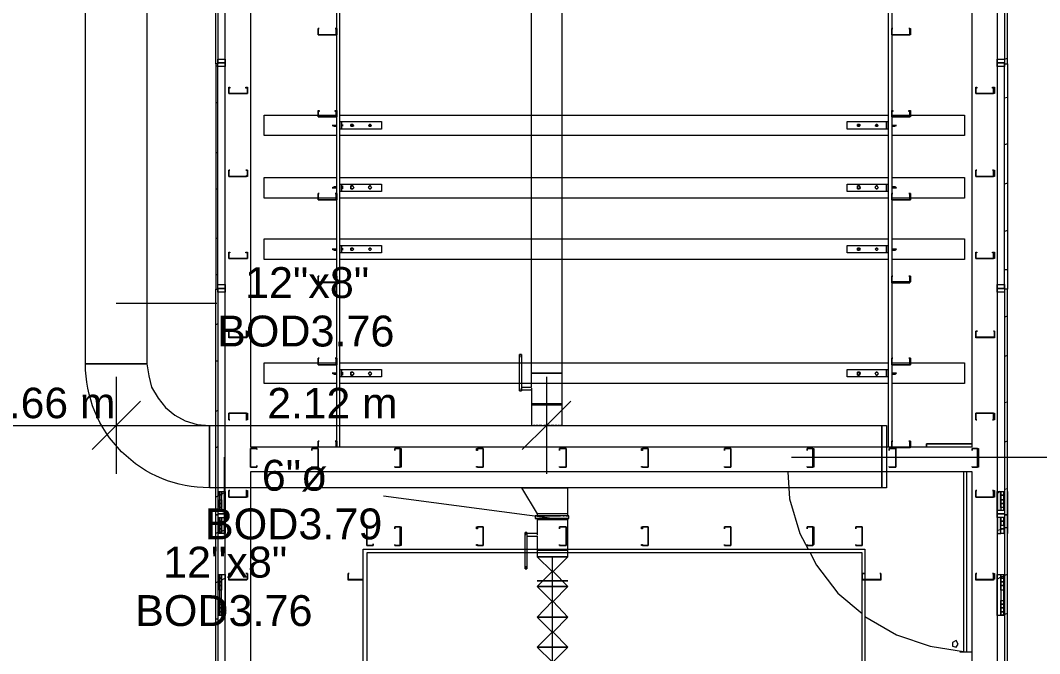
# Model space of a CAD drawing. Header units: metres. Extents: x -2 to 237, y -8 to 52.
# Drawn here: x 28.73 to 33.74, y 36.76 to 39.88 of the extents above; entities that cross this region are included whole.
import ezdxf

# ---------------------------------------------------------------- set-up
doc = ezdxf.new("R2010")
doc.units = ezdxf.units.M
doc.layers.add('HVAC - Ductos', color=5, linetype='Continuous', lineweight=0)
doc.layers.add('PDF4_Text', color=7, linetype='Continuous', lineweight=0)
doc.layers.add('PDF4_Geometry', color=7, linetype='Continuous', lineweight=0, true_color=0xaaaaaa)
doc.layers.add('PDF4_Solid Fills', color=7, linetype='Continuous', lineweight=0, true_color=0xffffff)
doc.styles.add('PDF Helvetica', font='')
doc.styles.get('PDF Helvetica').set_extended_font_data('Helvetica')

msp = doc.modelspace()

# ---------------------------------------------------------------- hatches: boundary and pattern name
at = {"layer": 'PDF4_Solid Fills', "lineweight": 0, "transparency": 33554559}
h = msp.add_hatch(color=256, dxfattribs=at)
h.paths.add_polyline_path([(29.6974, 37.4675), (29.7066, 37.4675), (29.7066, 37.5591), (29.6974, 37.5591)])
h.paths.add_polyline_path([(29.6974, 37.3529), (29.7066, 37.3529), (29.7066, 37.4309), (29.6974, 37.4309)])
h = msp.add_hatch(color=256, dxfattribs=at)
h.paths.add_polyline_path([(29.7341, 37.4675), (29.7341, 37.5591), (29.7158, 37.5591), (29.7158, 37.4675)])
h.paths.add_polyline_path([(29.7341, 37.4309), (29.7158, 37.4309), (29.7158, 37.3529), (29.7341, 37.3529)])
h = msp.add_hatch(color=256, dxfattribs=at)
h.paths.add_polyline_path([(33.5506, 37.4675), (33.5506, 37.5591), (33.5323, 37.5591), (33.5323, 37.4675)])
h.paths.add_polyline_path([(33.5506, 37.4309), (33.5323, 37.4309), (33.5323, 37.3529), (33.5506, 37.3529)])
h = msp.add_hatch(color=256, dxfattribs=at)
h.paths.add_polyline_path([(33.5643, 37.4675), (33.5689, 37.5585), (33.5689, 37.5591), (33.5643, 37.5591)])
h.paths.add_polyline_path([(33.5643, 37.3529), (33.5689, 37.4304), (33.5689, 37.4309), (33.5643, 37.4309)])

# ---------------------------------------------------------------- linework, layer by layer
at = {"layer": 'HVAC - Ductos', "lineweight": 0}
for points in [[(31.1911, 38.0723), (31.2414, 38.0723), (31.2414, 38.141), (31.2506, 38.141), (31.2598, 38.141), (31.2781, 38.141), (31.2964, 38.141), (31.3148, 38.141), (31.3376, 38.141), (31.356, 38.141), (31.3698, 38.141), (31.3834, 38.141), (31.388, 38.141), (31.3926, 38.141), (31.3926, 40.6929)], [(31.3926, 37.8844), (31.3926, 37.9852), (31.3926, 37.9898), (31.3926, 38.141), (31.388, 38.141), (31.3834, 38.141), (31.3698, 38.141), (31.356, 38.141), (31.3376, 38.141), (31.3148, 38.141), (31.2964, 38.141), (31.2781, 38.141), (31.2598, 38.141), (31.2506, 38.141), (31.2414, 38.141), (31.2414, 40.6929)], [(29.198, 38.4846), (29.6928, 38.4846)], [(31.1911, 38.2326), (31.1819, 38.2326)], [(31.1819, 38.0677), (31.1819, 38.0631), (31.1819, 38.0585), (31.1819, 38.0539), (31.1819, 38.0585), (31.1819, 38.0631), (31.1819, 38.0677), (31.1819, 38.2189)], [(31.1911, 38.2189), (31.1911, 38.0677), (31.1911, 38.0631), (31.1911, 38.0585), (31.1911, 38.0539), (31.1911, 38.0585), (31.1911, 38.0631), (31.1911, 38.0585), (31.2414, 38.0585), (31.2414, 37.9898), (31.2506, 37.9898), (31.2598, 37.9898), (31.2781, 37.9898), (31.2964, 37.9898), (31.3148, 37.9898), (31.3376, 37.9898), (31.356, 37.9898), (31.3698, 37.9898), (31.3834, 37.9898), (31.388, 37.9898), (31.3926, 37.9898), (31.388, 37.9898), (31.3926, 37.9898), (31.388, 37.9898), (31.3834, 37.9898), (31.3698, 37.9898), (31.356, 37.9898), (31.3376, 37.9898), (31.3148, 37.9898), (31.2964, 37.9898), (31.2781, 37.9898), (31.2598, 37.9898), (31.2506, 37.9898), (31.2414, 37.9898), (31.2414, 37.9852), (31.2506, 37.9852), (31.2598, 37.9852), (31.2781, 37.9852), (31.2964, 37.9852), (31.3148, 37.9852), (31.3376, 37.9852), (31.356, 37.9852), (31.3698, 37.9852), (31.3834, 37.9852), (31.388, 37.9852), (31.3926, 37.9852), (31.388, 37.9852), (31.3926, 37.9852), (31.388, 37.9852), (31.3834, 37.9852), (31.3698, 37.9852), (31.356, 37.9852), (31.3376, 37.9852), (31.3148, 37.9852), (31.2964, 37.9852), (31.2781, 37.9852), (31.2598, 37.9852), (31.2506, 37.9852), (31.2414, 37.9852), (31.2414, 37.8844)], [(29.198, 38.1227), (29.198, 37.8844), (29.198, 37.6462)], [(31.3148, 38.1227), (31.3148, 37.8844), (31.3148, 37.6462)], [(31.1911, 38.0677), (31.1911, 38.0631), (31.1911, 38.0585)], [(31.2414, 38.0677), (31.2414, 38.0631), (31.2414, 38.0585), (31.2414, 38.0631)], [(31.1819, 38.0539), (31.1911, 38.0539)], [(29.3172, 38.0035), (29.198, 37.8844), (29.0789, 37.7653)], [(31.4339, 38.0035), (31.3148, 37.8844), (31.1956, 37.7653)], [(31.2598, 37.9852), (31.2781, 37.9852), (31.2964, 37.9852), (31.3148, 37.9852), (31.3376, 37.9852), (31.356, 37.9852), (31.3698, 37.9852)], [(19.1551, 37.8844), (21.1985, 37.8844), (25.2579, 37.8844), (28.5383, 37.8844), (29.198, 37.8844), (31.553, 37.8844)], [(31.2598, 37.8844), (31.2552, 37.8844), (31.2506, 37.8844)], [(31.2735, 37.8844), (31.2689, 37.8844), (31.2644, 37.8844)], [(31.2918, 37.8844), (31.2827, 37.8844), (31.2781, 37.8844)], [(31.3331, 37.8844), (31.3148, 37.8844), (31.301, 37.8844)], [(31.3514, 37.8844), (31.3468, 37.8844), (31.3376, 37.8844)], [(31.3652, 37.8844), (31.356, 37.8844)], [(31.3789, 37.8844), (31.3743, 37.8844), (31.3698, 37.8844)], [(31.388, 37.8844), (31.3834, 37.8844)], [(29.7295, 37.7286), (29.7295, 37.3484)], [(32.5197, 37.7286), (33.995, 37.7286), (34.2333, 37.7286)], [(31.4201, 37.4491), (31.4201, 37.5774), (31.4156, 37.5774), (31.3972, 37.5774), (31.3743, 37.5774), (31.3422, 37.5774), (31.2689, 37.5774), (31.2369, 37.5774), (31.214, 37.5774), (31.1956, 37.5774), (31.1911, 37.5774), (31.2689, 37.4491)], [(31.1911, 37.5774), (31.1956, 37.5774), (31.214, 37.5774), (31.2369, 37.5774), (31.2689, 37.5774), (31.3422, 37.5774), (31.3743, 37.5774), (31.3972, 37.5774), (31.4156, 37.5774), (31.4201, 37.5774)], [(31.3422, 37.4263), (30.513, 37.5362)], [(31.2185, 37.3392), (31.2689, 37.3392), (31.2689, 37.2705), (31.2781, 37.2705), (31.2918, 37.2705), (31.3056, 37.2705), (31.324, 37.2705), (31.3422, 37.2705), (31.3652, 37.2705), (31.3834, 37.2705), (31.3972, 37.2705), (31.411, 37.2705), (31.4156, 37.2705), (31.4201, 37.2705), (31.4201, 37.4217), (31.4201, 37.4263)], [(31.2689, 37.4263), (31.2689, 37.4217), (31.2689, 37.3529), (31.2185, 37.3529), (31.2185, 37.3484), (31.2185, 37.3438)], [(31.411, 37.44), (31.4156, 37.44), (31.4201, 37.44), (31.4201, 37.4491), (31.4156, 37.4491), (31.411, 37.4491), (31.3972, 37.4491), (31.3834, 37.4491), (31.3652, 37.4491), (31.3422, 37.4491), (31.324, 37.4491), (31.3056, 37.4491), (31.2918, 37.4491), (31.2781, 37.4491), (31.2689, 37.4491), (31.2689, 37.44), (31.2644, 37.44), (31.2598, 37.44)], [(31.4201, 37.44), (31.4247, 37.44), (31.4156, 37.44), (31.4018, 37.44), (31.3834, 37.44), (31.3652, 37.44), (31.3422, 37.44), (31.324, 37.44), (31.301, 37.44), (31.2873, 37.44), (31.2735, 37.44), (31.2644, 37.44), (31.2598, 37.44), (31.2598, 37.4263), (31.2644, 37.4263), (31.2735, 37.4263), (31.2873, 37.4263), (31.301, 37.4263), (31.324, 37.4263), (31.3422, 37.4263), (31.3652, 37.4263), (31.3834, 37.4263), (31.4018, 37.4263), (31.4156, 37.4263), (31.4247, 37.4263), (31.4156, 37.4263), (31.4018, 37.4263), (31.3834, 37.4263), (31.3652, 37.4263), (31.3422, 37.4263), (31.324, 37.4263), (31.301, 37.4263), (31.2873, 37.4263), (31.2735, 37.4263), (31.2644, 37.4263), (31.2598, 37.4263)], [(31.2735, 37.44), (31.2781, 37.44)], [(31.2873, 37.44), (31.2918, 37.44), (31.301, 37.44), (31.3056, 37.44), (31.324, 37.44), (31.3422, 37.44), (31.3652, 37.44), (31.3834, 37.44)], [(31.3194, 37.4491), (31.3148, 37.4491), (31.3102, 37.4491)], [(31.3743, 37.4491), (31.3698, 37.4491)], [(31.3972, 37.44), (31.4018, 37.44)], [(31.4247, 37.4263), (31.4247, 37.44)], [(31.2185, 37.3575), (31.2094, 37.3575)], [(31.2094, 37.1926), (31.2094, 37.188), (31.2094, 37.1834), (31.2094, 37.1788), (31.2094, 37.1834), (31.2094, 37.188), (31.2094, 37.1926), (31.2094, 37.3438), (31.2094, 37.3484), (31.2094, 37.3529), (31.2094, 37.3575), (31.2094, 37.3529), (31.2094, 37.3484), (31.2094, 37.3438)], [(31.2185, 37.3484), (31.2185, 37.3529), (31.2185, 37.3575), (31.2185, 37.3529), (31.2185, 37.3484), (31.2185, 37.3438), (31.2185, 37.1926), (31.2185, 37.188), (31.2185, 37.1834), (31.2185, 37.1788), (31.2185, 37.1834), (31.2185, 37.188), (31.2185, 37.1926)], [(31.2689, 37.3529), (31.2689, 37.3484), (31.2689, 37.3438)], [(31.3468, 37.1651), (31.4201, 37.0918), (31.2689, 37.0918), (31.3422, 37.1651), (31.2689, 37.2384), (31.4201, 37.2384), (31.4201, 37.2705), (31.4156, 37.2705), (31.411, 37.2705), (31.3972, 37.2705), (31.3834, 37.2705), (31.3652, 37.2705), (31.3422, 37.2705), (31.324, 37.2705), (31.3056, 37.2705), (31.2918, 37.2705), (31.2781, 37.2705), (31.2689, 37.2705), (31.2689, 37.2384), (31.4201, 37.2384), (31.3468, 37.1651), (31.3422, 37.1651)], [(31.3422, 37.2384), (31.3422, 37.1284), (31.3422, 37.0093), (31.3422, 36.8902), (31.3422, 36.7711), (31.3422, 36.6611), (31.3422, 36.5603), (31.3422, 36.4733), (31.3422, 36.4091), (31.3422, 36.3633), (31.3422, 36.3495)], [(31.2094, 37.1788), (31.2185, 37.1788)], [(31.3468, 37.0185), (31.4201, 36.9406), (31.2689, 36.9406), (31.3422, 37.0185), (31.2689, 37.0918), (31.4201, 37.0918), (31.3468, 37.0185), (31.3422, 37.0185)], [(31.3468, 36.8673), (31.4201, 36.794), (31.2689, 36.794), (31.3422, 36.8673), (31.2689, 36.9406), (31.4201, 36.9406), (31.3468, 36.8673), (31.3422, 36.8673)], [(31.3468, 36.7207), (31.4201, 36.6474), (31.2689, 36.6474), (31.3422, 36.7207), (31.2689, 36.794), (31.4201, 36.794), (31.3468, 36.7207), (31.3422, 36.7207)]]:
    msp.add_lwpolyline(points, dxfattribs=at)
for points in [[(29.0469, 38.1868), (29.0469, 40.0973), (29.3492, 40.0973), (29.3492, 38.1868)], [(31.1819, 38.2189), (31.1819, 38.2234), (31.1819, 38.228), (31.1819, 38.2326), (31.1819, 38.228), (31.1819, 38.2234)], [(31.1911, 38.2189), (31.1911, 38.2234), (31.1911, 38.228), (31.1911, 38.2326), (31.1911, 38.228), (31.1911, 38.2234)], [(31.2414, 38.0585), (31.2414, 38.0631)], [(32.9642, 37.5774), (29.6562, 37.5774), (29.6562, 37.8844), (32.9642, 37.8844)], [(32.9642, 37.5774), (32.9642, 37.8844), (32.987, 37.8844), (32.987, 37.5774)], [(31.4201, 37.4263), (31.4156, 37.4263), (31.411, 37.4263), (31.3972, 37.4263), (31.3834, 37.4263), (31.3652, 37.4263), (31.3422, 37.4263), (31.324, 37.4263), (31.3056, 37.4263), (31.2918, 37.4263), (31.2781, 37.4263), (31.2689, 37.4263), (31.2781, 37.4263), (31.2918, 37.4263), (31.3056, 37.4263), (31.324, 37.4263), (31.3422, 37.4263), (31.3652, 37.4263), (31.3834, 37.4263), (31.3972, 37.4263), (31.411, 37.4263), (31.4156, 37.4263)], [(31.4201, 37.4217), (31.4156, 37.4217), (31.411, 37.4217), (31.3972, 37.4217), (31.3834, 37.4217), (31.3652, 37.4217), (31.3422, 37.4217), (31.324, 37.4217), (31.3056, 37.4217), (31.2918, 37.4217), (31.2781, 37.4217), (31.2689, 37.4217), (31.2781, 37.4217), (31.2918, 37.4217), (31.3056, 37.4217), (31.324, 37.4217), (31.3422, 37.4217), (31.3652, 37.4217), (31.3834, 37.4217), (31.3972, 37.4217), (31.411, 37.4217), (31.4156, 37.4217)], [(31.4201, 37.4217), (31.4156, 37.4217), (31.411, 37.4217), (31.3972, 37.4217), (31.3834, 37.4217), (31.3652, 37.4217), (31.3422, 37.4217), (31.324, 37.4217), (31.3056, 37.4217), (31.2918, 37.4217), (31.2781, 37.4217), (31.2689, 37.4217), (31.2781, 37.4217), (31.2918, 37.4217), (31.3056, 37.4217), (31.324, 37.4217), (31.3422, 37.4217), (31.3652, 37.4217), (31.3834, 37.4217), (31.3972, 37.4217), (31.411, 37.4217), (31.4156, 37.4217)], [(31.2689, 37.2384), (31.2781, 37.2384), (31.2918, 37.2384), (31.3056, 37.2384), (31.324, 37.2384), (31.3422, 37.2384), (31.3652, 37.2384), (31.3834, 37.2384), (31.3972, 37.2384), (31.411, 37.2384), (31.4156, 37.2384), (31.4201, 37.2384), (31.4156, 37.2384), (31.411, 37.2384), (31.3972, 37.2384), (31.3834, 37.2384), (31.3652, 37.2384), (31.3422, 37.2384), (31.324, 37.2384), (31.3056, 37.2384), (31.2918, 37.2384), (31.2781, 37.2384)], [(31.4201, 37.2384), (31.4156, 37.2384), (31.3972, 37.2384), (31.3743, 37.2384), (31.3422, 37.2384), (31.3148, 37.2384), (31.2918, 37.2384), (31.2735, 37.2384), (31.2689, 37.2384), (31.2735, 37.2384), (31.2918, 37.2384), (31.3148, 37.2384), (31.3422, 37.2384), (31.3743, 37.2384), (31.3972, 37.2384), (31.4156, 37.2384)], [(31.2689, 37.2384), (31.2735, 37.2384), (31.2918, 37.2384), (31.3148, 37.2384), (31.3422, 37.2384), (31.3743, 37.2384), (31.3972, 37.2384), (31.4156, 37.2384), (31.4201, 37.2384), (31.4156, 37.2384), (31.3972, 37.2384), (31.3743, 37.2384), (31.3422, 37.2384), (31.3148, 37.2384), (31.2918, 37.2384), (31.2735, 37.2384)], [(31.2689, 37.1193), (31.2735, 37.1193), (31.2918, 37.1193), (31.3148, 37.1193), (31.3422, 37.1193), (31.3743, 37.1193), (31.3972, 37.1193), (31.4156, 37.1193), (31.4201, 37.1193), (31.4156, 37.1193), (31.3972, 37.1193), (31.3743, 37.1193), (31.3422, 37.1193), (31.3148, 37.1193), (31.2918, 37.1193), (31.2735, 37.1193)], [(31.4201, 37.1193), (31.4156, 37.1193), (31.3972, 37.1193), (31.3743, 37.1193), (31.3422, 37.1193), (31.3148, 37.1193), (31.2918, 37.1193), (31.2735, 37.1193), (31.2689, 37.1193), (31.2735, 37.1193), (31.2918, 37.1193), (31.3148, 37.1193), (31.3422, 37.1193), (31.3743, 37.1193), (31.3972, 37.1193), (31.4156, 37.1193)]]:
    msp.add_lwpolyline(points, close=True, dxfattribs=at)
msp.add_lwpolyline([(29.0469, 38.1868), (29.3492, 38.1868), (29.3584, 38.1272), (29.3721, 38.0723), (29.4043, 38.0173), (29.4409, 37.9715), (29.4867, 37.9348), (29.5371, 37.9073), (29.5966, 37.889), (29.6562, 37.8844), (29.6562, 37.5774, -0.417542)], format="xyb", close=True, dxfattribs=at)
at = {"layer": 'PDF4_Geometry', "lineweight": 0}
for points in [[(33.1062, 37.779), (33.4086, 37.779), (33.4086, 41.875), (33.4086, 44.12), (33.4086, 42.7822), (33.4086, 42.6585), (33.1016, 42.6585), (33.4086, 42.6585), (29.8624, 42.6585), (29.8624, 42.7822), (29.8624, 44.12), (29.8624, 41.875), (29.8578, 41.875), (29.8578, 37.779), (33.0146, 37.779), (33.1016, 37.779), (33.1016, 37.8065), (33.097, 37.8065), (33.1062, 37.8065)], [(30.1922, 39.8087), (30.1922, 39.8041), (30.2793, 39.8041), (30.2793, 39.8087), (30.2793, 39.8362), (30.2747, 39.8362), (30.2839, 39.8362), (30.2839, 39.8087), (30.2839, 39.8041), (30.2793, 39.8041), (30.1922, 39.8041), (30.1922, 39.8087), (30.1922, 39.8362)], [(30.1968, 39.8362), (30.1922, 39.8362)], [(33.0146, 39.8087), (33.0146, 39.8041), (33.1016, 39.8041), (33.1016, 39.8087), (33.1016, 39.8362), (33.097, 39.8362), (33.1062, 39.8362), (33.1062, 39.8087), (33.1062, 39.8041), (33.1016, 39.8041), (33.0146, 39.8041), (33.0146, 39.8087), (33.0146, 39.8362)], [(33.0191, 39.8362), (33.0146, 39.8362)], [(29.7341, 39.6667), (29.6974, 39.6667), (29.6974, 39.685), (29.7341, 39.685)], [(29.7341, 39.6483), (29.6974, 39.6483), (29.6974, 39.6667), (29.7341, 39.6667)], [(29.757, 39.5475), (29.757, 39.5429), (29.7524, 39.5429), (29.7524, 39.5155), (29.8395, 39.5155), (29.844, 39.5155), (29.844, 39.5429), (29.8349, 39.5429), (29.8349, 39.5475), (29.844, 39.5475), (29.844, 39.5155), (29.8395, 39.5155), (29.7524, 39.5155), (29.7524, 39.5475)], [(33.5185, 39.5155), (33.514, 39.5155), (33.4269, 39.5155), (33.4269, 39.5475), (33.4315, 39.5475), (33.4315, 39.5429), (33.4269, 39.5429), (33.4269, 39.5155), (33.514, 39.5155), (33.514, 39.5429), (33.5094, 39.5429), (33.5094, 39.5475), (33.5185, 39.5475)], [(30.1968, 39.433), (30.1968, 39.4284), (30.1922, 39.4284), (30.1922, 39.4009), (30.2793, 39.4009), (30.2793, 39.4284), (30.2747, 39.4284), (30.2747, 39.433), (30.2839, 39.433), (30.2839, 39.4009), (30.2793, 39.4009), (30.1922, 39.4009), (30.1922, 39.433)], [(33.0191, 39.433), (33.0191, 39.4284), (33.0146, 39.4284), (33.0146, 39.4009), (33.1016, 39.4009), (33.1016, 39.4284), (33.097, 39.4284), (33.097, 39.433), (33.1062, 39.433), (33.1062, 39.4009), (33.1016, 39.4009), (33.0146, 39.4009), (33.0146, 39.433)], [(33.0191, 39.433), (33.0191, 39.4284), (33.0146, 39.4284), (33.0146, 39.4009), (33.1016, 39.4009), (33.1016, 39.4284), (33.097, 39.4284), (33.097, 39.433), (33.1062, 39.433), (33.1062, 39.4009), (33.1016, 39.4009), (33.0146, 39.4009), (33.0146, 39.433)], [(30.3068, 39.378), (30.3068, 39.3414)], [(30.3068, 39.3597), (30.3068, 39.3551), (30.3068, 39.3506), (30.3068, 39.3551), (30.3068, 39.3597), (30.3068, 39.3643)], [(30.3114, 39.3597), (30.3114, 39.3551), (30.3114, 39.3597), (30.3114, 39.3643)], [(30.3526, 39.3597), (30.3526, 39.3551), (30.3618, 39.3551), (30.3664, 39.3597), (30.3618, 39.3643), (30.3526, 39.3643)], [(30.3664, 39.3597), (30.3618, 39.3551), (30.3526, 39.3551), (30.3526, 39.3597), (30.3526, 39.3643), (30.3618, 39.3643)], [(30.4397, 39.3597), (30.4442, 39.3551), (30.4488, 39.3551), (30.4534, 39.3597), (30.4488, 39.3643), (30.4442, 39.3643)], [(30.4534, 39.3597), (30.4488, 39.3551), (30.4442, 39.3551), (30.4397, 39.3597), (30.4442, 39.3643), (30.4488, 39.3643)], [(32.845, 39.3597), (32.845, 39.3551), (32.8542, 39.3551), (32.8542, 39.3597), (32.8588, 39.3597), (32.8542, 39.3643), (32.845, 39.3643)], [(32.8588, 39.3597), (32.8542, 39.3551), (32.845, 39.3551), (32.845, 39.3597), (32.845, 39.3643), (32.8542, 39.3643)], [(32.9321, 39.3597), (32.9366, 39.3551), (32.9412, 39.3551), (32.9458, 39.3597), (32.9412, 39.3643), (32.9366, 39.3643)], [(32.9458, 39.3597), (32.9412, 39.3551), (32.9366, 39.3551), (32.9321, 39.3597), (32.9366, 39.3643), (32.9412, 39.3643)], [(32.987, 39.378), (32.987, 39.3414)], [(32.987, 39.3597), (32.987, 39.3551), (32.987, 39.3506), (32.987, 39.3551), (32.987, 39.3597), (32.987, 39.3643), (32.987, 39.3597), (32.987, 39.3551), (32.987, 39.3597), (32.987, 39.3643)], [(29.7524, 39.1123), (29.7524, 39.1077), (29.8395, 39.1077), (29.8395, 39.1123), (29.844, 39.1123), (29.844, 39.1397), (29.8349, 39.1397), (29.844, 39.1397), (29.844, 39.1123), (29.844, 39.1077), (29.8395, 39.1077), (29.7524, 39.1077), (29.7524, 39.1123), (29.7524, 39.1397)], [(29.757, 39.1397), (29.7524, 39.1397)], [(33.5185, 39.1123), (33.5185, 39.1077), (33.514, 39.1077), (33.4269, 39.1077), (33.4269, 39.1123), (33.4269, 39.1397), (33.4315, 39.1397), (33.4269, 39.1397), (33.4269, 39.1123), (33.4269, 39.1077), (33.514, 39.1077), (33.514, 39.1123), (33.514, 39.1397), (33.5094, 39.1397), (33.5185, 39.1397)], [(30.3068, 39.0711), (30.3068, 39.0344)], [(32.987, 39.0711), (32.987, 39.0344)], [(30.1922, 38.9932), (30.2793, 38.9932), (30.2793, 39.0252), (30.2747, 39.0252), (30.2839, 39.0252), (30.2839, 38.9932), (30.2793, 38.9932), (30.1922, 38.9932), (30.1922, 39.0252)], [(30.1968, 39.0252), (30.1922, 39.0252)], [(30.3068, 39.0527), (30.3068, 39.0481), (30.3068, 39.0527), (30.3068, 39.0619)], [(30.3114, 39.0527), (30.3114, 39.0481), (30.3114, 39.0527), (30.3114, 39.0619)], [(30.3526, 39.0527), (30.3526, 39.0481), (30.3618, 39.0481), (30.3664, 39.0527), (30.3618, 39.0619), (30.3526, 39.0619), (30.3526, 39.0573)], [(30.3664, 39.0527), (30.3618, 39.0481), (30.3526, 39.0481), (30.3526, 39.0527), (30.3526, 39.0619), (30.3618, 39.0619)], [(30.4397, 39.0527), (30.4442, 39.0481), (30.4488, 39.0481), (30.4534, 39.0527), (30.4488, 39.0619), (30.4442, 39.0619), (30.4397, 39.0573)], [(30.4534, 39.0527), (30.4488, 39.0481), (30.4442, 39.0481), (30.4397, 39.0527), (30.4442, 39.0619), (30.4488, 39.0619)], [(32.845, 39.0527), (32.845, 39.0481), (32.8542, 39.0481), (32.8542, 39.0527), (32.8588, 39.0527), (32.8542, 39.0619), (32.845, 39.0619), (32.845, 39.0573)], [(32.8588, 39.0527), (32.8542, 39.0481), (32.845, 39.0481), (32.845, 39.0527), (32.845, 39.0619), (32.8542, 39.0619)], [(32.9321, 39.0527), (32.9366, 39.0481), (32.9412, 39.0481), (32.9458, 39.0527), (32.9412, 39.0619), (32.9366, 39.0619), (32.9321, 39.0573)], [(32.9458, 39.0527), (32.9412, 39.0481), (32.9366, 39.0481), (32.9321, 39.0527), (32.9366, 39.0619), (32.9412, 39.0619)], [(32.987, 39.0527), (32.987, 39.0481), (32.987, 39.0527), (32.987, 39.0619), (32.987, 39.0527), (32.987, 39.0481), (32.987, 39.0527), (32.987, 39.0619)], [(33.0146, 38.9932), (33.1016, 38.9932), (33.1016, 39.0252), (33.097, 39.0252), (33.1062, 39.0252), (33.1062, 38.9932), (33.1016, 38.9932), (33.0146, 38.9932), (33.0146, 39.0252)], [(33.0146, 39.0252), (33.0146, 38.9932), (33.1016, 38.9932), (33.1062, 38.9932), (33.1062, 39.0252), (33.097, 39.0252), (33.1016, 39.0252), (33.1016, 38.9932), (33.0146, 38.9932), (33.0146, 39.0252), (33.0191, 39.0252)], [(33.1016, 38.9932), (33.1016, 39.0252), (33.097, 39.0252), (33.1062, 39.0252), (33.1062, 38.9932), (33.1016, 38.9932), (33.0146, 38.9932)], [(30.3068, 38.7686), (30.3068, 38.732)], [(32.987, 38.7686), (32.987, 38.732)], [(29.757, 38.7366), (29.757, 38.732), (29.7524, 38.732), (29.7524, 38.7045), (29.8395, 38.7045), (29.844, 38.7045), (29.844, 38.732), (29.8349, 38.732), (29.8349, 38.7366), (29.844, 38.7366), (29.844, 38.7045), (29.8395, 38.7045), (29.7524, 38.7045), (29.7524, 38.7366)], [(30.3068, 38.7503), (30.3068, 38.7458), (30.3068, 38.7412), (30.3068, 38.7458), (30.3068, 38.7503), (30.3068, 38.7549)], [(30.3114, 38.7503), (30.3114, 38.7458), (30.3114, 38.7503), (30.3114, 38.7549)], [(30.3526, 38.7503), (30.3526, 38.7458), (30.3618, 38.7458), (30.3664, 38.7503), (30.3618, 38.7549), (30.3526, 38.7549)], [(30.3664, 38.7503), (30.3618, 38.7458), (30.3526, 38.7458), (30.3526, 38.7503), (30.3526, 38.7549), (30.3618, 38.7549)], [(30.4397, 38.7503), (30.4442, 38.7458), (30.4488, 38.7458), (30.4534, 38.7503), (30.4488, 38.7549), (30.4442, 38.7549)], [(30.4534, 38.7503), (30.4488, 38.7458), (30.4442, 38.7458), (30.4397, 38.7503), (30.4442, 38.7549), (30.4488, 38.7549)], [(32.845, 38.7503), (32.845, 38.7458), (32.8542, 38.7458), (32.8542, 38.7503), (32.8588, 38.7503), (32.8542, 38.7549), (32.845, 38.7549)], [(32.8588, 38.7503), (32.8542, 38.7458), (32.845, 38.7458), (32.845, 38.7503), (32.845, 38.7549), (32.8542, 38.7549)], [(32.9321, 38.7503), (32.9366, 38.7458), (32.9412, 38.7458), (32.9458, 38.7503), (32.9412, 38.7549), (32.9366, 38.7549)], [(32.9458, 38.7503), (32.9412, 38.7458), (32.9366, 38.7458), (32.9321, 38.7503), (32.9366, 38.7549), (32.9412, 38.7549)], [(32.987, 38.7503), (32.987, 38.7458), (32.987, 38.7412), (32.987, 38.7458), (32.987, 38.7503), (32.987, 38.7549), (32.987, 38.7503), (32.987, 38.7458), (32.987, 38.7503), (32.987, 38.7549)], [(33.5185, 38.7045), (33.514, 38.7045), (33.4269, 38.7045), (33.4269, 38.7366), (33.4315, 38.7366), (33.4315, 38.732), (33.4269, 38.732), (33.4269, 38.7045), (33.514, 38.7045), (33.514, 38.732), (33.5094, 38.732), (33.5094, 38.7366), (33.5185, 38.7366)], [(30.1922, 38.5899), (30.2793, 38.5899), (30.2793, 38.6175), (30.2747, 38.6175), (30.2839, 38.6175), (30.2839, 38.5899), (30.2793, 38.5899), (30.2793, 38.5854), (30.1922, 38.5854), (30.1922, 38.5899), (30.1922, 38.6175)], [(30.1968, 38.6175), (30.1922, 38.6175)], [(33.0146, 38.5899), (33.1016, 38.5899), (33.1016, 38.6175), (33.097, 38.6175), (33.1062, 38.6175), (33.1062, 38.5899), (33.1016, 38.5899), (33.1016, 38.5854), (33.0146, 38.5854), (33.0146, 38.5899), (33.0146, 38.6175)], [(33.0191, 38.6175), (33.0146, 38.6175)], [(33.0146, 38.6175), (33.0146, 38.5899), (33.0146, 38.5854), (33.1016, 38.5854), (33.1016, 38.5899), (33.1062, 38.5899), (33.1062, 38.6175), (33.097, 38.6175), (33.1016, 38.6175), (33.1016, 38.5899), (33.0146, 38.5899), (33.0146, 38.6175), (33.0191, 38.6175)], [(33.1016, 38.5899), (33.1016, 38.6175), (33.097, 38.6175), (33.1062, 38.6175), (33.1062, 38.5899), (33.1016, 38.5899), (33.1016, 38.5854), (33.0146, 38.5854), (33.0146, 38.5899)], [(29.7341, 38.5579), (29.6974, 38.5579), (29.6974, 38.5763), (29.7341, 38.5763)], [(33.5689, 38.5763), (33.5689, 38.5579), (33.5323, 38.5579), (33.5323, 38.5763)], [(29.7341, 38.5396), (29.6974, 38.5396), (29.6974, 38.5579), (29.7341, 38.5579)], [(33.5689, 38.5579), (33.5689, 38.5396), (33.5323, 38.5396), (33.5323, 38.5579)], [(29.7524, 38.3196), (29.8395, 38.3196), (29.8395, 38.3472), (29.8349, 38.3472), (29.844, 38.3472), (29.844, 38.3196), (29.8395, 38.3151), (29.7524, 38.3151), (29.7524, 38.3196), (29.7524, 38.3472)], [(29.757, 38.3472), (29.7524, 38.3472)], [(29.7524, 38.3196), (29.8395, 38.3196), (29.8395, 38.3472), (29.8349, 38.3472), (29.844, 38.3472), (29.844, 38.3196), (29.8395, 38.3151), (29.7524, 38.3151), (29.7524, 38.3196), (29.7524, 38.3472)], [(33.5185, 38.3196), (33.5185, 38.3151), (33.4269, 38.3151), (33.4269, 38.3196), (33.4269, 38.3472), (33.436, 38.3472), (33.4269, 38.3472), (33.4269, 38.3196), (33.5185, 38.3196), (33.5185, 38.3472)], [(33.514, 38.3472), (33.5185, 38.3472)], [(30.1922, 38.1822), (30.2793, 38.1822), (30.2793, 38.2143), (30.2747, 38.2143), (30.2839, 38.2143), (30.2839, 38.1822), (30.2793, 38.1822), (30.1922, 38.1822), (30.1922, 38.2143)], [(30.1968, 38.2143), (30.1922, 38.2143)], [(33.0146, 38.1822), (33.1016, 38.1822), (33.1016, 38.2143), (33.097, 38.2143), (33.1062, 38.2143), (33.1062, 38.1822), (33.1016, 38.1822), (33.0146, 38.1822), (33.0146, 38.2143)], [(33.0191, 38.2143), (33.0146, 38.2143)], [(33.1016, 38.1822), (33.1016, 38.2143), (33.097, 38.2143), (33.1062, 38.2143), (33.1062, 38.1822), (33.1016, 38.1822), (33.0146, 38.1822)], [(30.3068, 38.1593), (30.3068, 38.1227)], [(30.3068, 38.141), (30.3068, 38.1318), (30.3068, 38.141), (30.3068, 38.1456)], [(30.3114, 38.141), (30.3114, 38.1318), (30.3114, 38.141), (30.3114, 38.1456)], [(30.3526, 38.141), (30.3526, 38.1318), (30.3618, 38.1318), (30.3664, 38.1364), (30.3664, 38.141), (30.3618, 38.1456), (30.3526, 38.1456)], [(30.3664, 38.141), (30.3618, 38.1318), (30.3526, 38.1318), (30.3526, 38.141), (30.3526, 38.1456), (30.3618, 38.1456)], [(30.4397, 38.141), (30.4442, 38.1318), (30.4488, 38.1318), (30.4534, 38.1364), (30.4534, 38.141), (30.4488, 38.1456), (30.4442, 38.1456)], [(30.4534, 38.141), (30.4488, 38.1318), (30.4442, 38.1318), (30.4397, 38.141), (30.4442, 38.1456), (30.4488, 38.1456)], [(32.845, 38.141), (32.845, 38.1318), (32.8542, 38.1318), (32.8542, 38.1364), (32.8588, 38.141), (32.8542, 38.1456), (32.845, 38.1456)], [(32.8588, 38.141), (32.8542, 38.1318), (32.845, 38.1318), (32.845, 38.141), (32.845, 38.1456), (32.8542, 38.1456)], [(32.9321, 38.141), (32.9366, 38.1318), (32.9412, 38.1318), (32.9458, 38.1364), (32.9458, 38.141), (32.9412, 38.1456), (32.9366, 38.1456)], [(32.9458, 38.141), (32.9412, 38.1318), (32.9366, 38.1318), (32.9321, 38.141), (32.9366, 38.1456), (32.9412, 38.1456)], [(32.987, 38.1593), (32.987, 38.1227)], [(32.987, 38.141), (32.987, 38.1318), (32.987, 38.141), (32.987, 38.1456), (32.987, 38.141), (32.987, 38.1318), (32.987, 38.141), (32.987, 38.1456)], [(29.8349, 37.9119), (29.8395, 37.9119), (29.8395, 37.9394), (29.8395, 37.944), (29.7524, 37.944), (29.7524, 37.9394), (29.7524, 37.9119), (29.757, 37.9119), (29.7524, 37.9119), (29.7524, 37.9394), (29.7524, 37.944), (29.8395, 37.944), (29.844, 37.944), (29.844, 37.9394), (29.844, 37.9119)], [(33.4269, 37.9394), (33.4269, 37.944), (33.514, 37.944), (33.5185, 37.944), (33.5185, 37.9394), (33.5185, 37.9119), (33.5094, 37.9119), (33.514, 37.9119), (33.514, 37.9394), (33.514, 37.944), (33.4269, 37.944), (33.4269, 37.9394), (33.4269, 37.9119)], [(33.4315, 37.9119), (33.4269, 37.9119)], [(29.8624, 37.7698), (29.8578, 37.7698), (29.8578, 37.6782), (29.8624, 37.6782), (29.8899, 37.6782), (29.8899, 37.6874), (29.8899, 37.6782), (29.8624, 37.6782), (29.8578, 37.6782), (29.8578, 37.7698), (29.8624, 37.7698), (29.8899, 37.7698)], [(29.8899, 37.7653), (29.8899, 37.7698)], [(30.1922, 37.6782), (30.1922, 37.7698), (30.1602, 37.7698), (30.1602, 37.7607), (30.1602, 37.7698), (30.1922, 37.7698), (30.1922, 37.6782), (30.1602, 37.6782)], [(30.1922, 37.779), (30.1922, 37.8065)], [(30.1968, 37.8065), (30.1922, 37.8065)], [(30.5955, 37.6782), (30.5955, 37.7698), (30.5679, 37.7698), (30.5679, 37.7607), (30.5679, 37.7698), (30.5955, 37.7698), (30.6, 37.7698), (30.6, 37.6782), (30.5955, 37.6782), (30.5679, 37.6782)], [(30.9711, 37.6828), (30.9757, 37.6828), (30.9757, 37.6782), (31.0032, 37.6782), (31.0032, 37.7698), (30.9757, 37.7698), (30.9757, 37.7607), (30.9711, 37.7607), (30.9711, 37.7698), (31.0032, 37.7698), (31.0032, 37.6782), (30.9711, 37.6782)], [(31.4064, 37.6782), (31.411, 37.6782), (31.411, 37.7698), (31.4064, 37.7698), (31.3789, 37.7698), (31.3789, 37.7607), (31.3789, 37.7698), (31.4064, 37.7698), (31.411, 37.7698), (31.411, 37.6782), (31.4064, 37.6782), (31.3789, 37.6782)], [(31.7821, 37.6828), (31.7867, 37.6828), (31.7867, 37.6782), (31.8142, 37.6782), (31.8142, 37.7698), (31.7867, 37.7698), (31.7867, 37.7607), (31.7821, 37.7607), (31.7821, 37.7698), (31.8142, 37.7698), (31.8142, 37.6782), (31.7821, 37.6782)], [(32.2219, 37.6782), (32.2219, 37.7698), (32.1899, 37.7698), (32.1899, 37.7607), (32.1899, 37.7698), (32.2219, 37.7698), (32.2219, 37.6782), (32.1899, 37.6782)], [(32.6251, 37.6782), (32.6251, 37.7698), (32.5976, 37.7698), (32.5976, 37.7607), (32.5976, 37.7698), (32.6251, 37.7698), (32.6297, 37.7698), (32.6297, 37.6782), (32.6251, 37.6782), (32.5976, 37.6782)], [(33.0328, 37.6782), (33.0328, 37.7698), (33.0008, 37.7698), (33.0008, 37.7607), (33.0008, 37.7698), (33.0328, 37.7698), (33.0328, 37.6782), (33.0008, 37.6782)], [(33.0146, 37.779), (33.0146, 37.8065)], [(33.0191, 37.8065), (33.0146, 37.8065)], [(33.1016, 37.8065), (33.097, 37.8065), (33.1062, 37.8065), (33.1062, 37.779), (33.1062, 37.8065), (33.097, 37.8065), (33.1016, 37.8065), (33.1016, 37.779)], [(33.1841, 37.779), (33.1841, 37.7928), (33.4086, 37.7928), (33.1841, 37.7928)], [(33.436, 37.6782), (33.436, 37.7698), (33.4086, 37.7698), (33.4086, 37.7607), (33.4086, 37.7698), (33.436, 37.7698), (33.4406, 37.7698), (33.4406, 37.6782), (33.436, 37.6782), (33.4086, 37.6782)], [(30.1602, 37.6828), (30.1602, 37.6782)], [(30.5679, 37.6828), (30.5679, 37.6782)], [(31.3789, 37.6828), (31.3789, 37.6782)], [(32.1899, 37.6828), (32.1899, 37.6782)], [(32.5976, 37.6828), (32.5976, 37.6782)], [(33.0008, 37.6828), (33.0008, 37.6782)], [(33.4086, 37.6828), (33.4086, 37.6782)], [(29.7066, 37.5408), (29.7066, 37.5591), (29.7158, 37.5591), (29.7158, 37.5408)], [(29.7524, 37.5316), (29.8395, 37.5316), (29.8395, 37.5637), (29.8349, 37.5637), (29.844, 37.5637), (29.844, 37.5316), (29.8395, 37.5316), (29.7524, 37.5316), (29.7524, 37.5637)], [(29.757, 37.5637), (29.7524, 37.5637)], [(33.5185, 37.5316), (33.514, 37.5316), (33.4269, 37.5316), (33.4269, 37.5637), (33.4315, 37.5637), (33.4269, 37.5637), (33.4269, 37.5316), (33.514, 37.5316), (33.514, 37.5637), (33.5094, 37.5637), (33.5185, 37.5637)], [(33.5643, 37.5591), (33.5643, 37.5408), (33.5506, 37.5408), (33.5506, 37.5591)], [(33.5643, 37.5408), (33.5643, 37.5179), (33.5506, 37.5179), (33.5506, 37.5408)], [(33.5643, 37.5179), (33.5643, 37.4995), (33.5506, 37.4995), (33.5506, 37.5179)], [(29.7158, 37.4812), (29.7066, 37.4812), (29.7066, 37.4995), (29.7158, 37.4995)], [(33.5643, 37.4995), (33.5643, 37.4812), (33.5506, 37.4812), (33.5506, 37.4995)], [(29.7066, 37.3942), (29.7066, 37.4125), (29.7158, 37.4125), (29.7158, 37.3942)], [(29.7066, 37.3758), (29.7066, 37.3942), (29.7158, 37.3942), (29.7158, 37.3758)], [(29.7158, 37.3758), (29.7158, 37.3529), (29.7066, 37.3529), (29.7066, 37.3758)], [(30.4305, 37.385), (30.4305, 37.298), (30.4305, 37.2934), (30.4626, 37.2934), (30.4626, 37.3025), (30.4626, 37.2934), (30.4305, 37.2934), (30.4305, 37.298), (30.4305, 37.385), (30.4626, 37.385)], [(30.4626, 37.3804), (30.4626, 37.385)], [(30.5955, 37.2934), (30.5955, 37.298), (30.5955, 37.385), (30.5679, 37.385), (30.5679, 37.3758), (30.5679, 37.385), (30.5955, 37.385), (30.6, 37.385), (30.6, 37.298), (30.6, 37.2934), (30.5955, 37.2934), (30.5679, 37.2934)], [(30.9711, 37.298), (30.9757, 37.298), (30.9757, 37.2934), (31.0032, 37.2934), (31.0032, 37.298), (31.0032, 37.385), (30.9757, 37.385), (30.9757, 37.3758), (30.9711, 37.3758), (30.9711, 37.385), (31.0032, 37.385), (31.0032, 37.298), (31.0032, 37.2934), (30.9711, 37.2934)], [(31.4064, 37.2934), (31.411, 37.2934), (31.411, 37.298), (31.411, 37.385), (31.4064, 37.385), (31.3789, 37.385), (31.3789, 37.3758), (31.3789, 37.385), (31.4064, 37.385), (31.411, 37.385), (31.411, 37.298), (31.411, 37.2934), (31.4064, 37.2934), (31.3789, 37.2934)], [(31.7821, 37.298), (31.7867, 37.298), (31.7867, 37.2934), (31.8142, 37.2934), (31.8142, 37.298), (31.8142, 37.385), (31.7867, 37.385), (31.7867, 37.3758), (31.7821, 37.3758), (31.7821, 37.385), (31.8142, 37.385), (31.8142, 37.298), (31.8142, 37.2934), (31.7821, 37.2934)], [(32.2219, 37.2934), (32.2219, 37.298), (32.2219, 37.385), (32.1899, 37.385), (32.1899, 37.3758), (32.1899, 37.385), (32.2219, 37.385), (32.2219, 37.298), (32.2219, 37.2934), (32.1899, 37.2934)], [(32.6251, 37.2934), (32.6251, 37.298), (32.6251, 37.385), (32.5976, 37.385), (32.5976, 37.3758), (32.5976, 37.385), (32.6251, 37.385), (32.6297, 37.385), (32.6297, 37.298), (32.6251, 37.2934), (32.5976, 37.2934)], [(32.8679, 37.2934), (32.8679, 37.298), (32.8679, 37.385), (32.8359, 37.385), (32.8359, 37.3758), (32.8359, 37.385), (32.8679, 37.385), (32.8679, 37.298), (32.8679, 37.2934), (32.8359, 37.2934)], [(33.5506, 37.3529), (33.5506, 37.3758), (33.5643, 37.3758), (33.5643, 37.3529)], [(32.8817, 37.275), (32.8817, 37.2567), (32.8817, 35.4287), (32.8817, 35.4149), (30.4122, 35.4149), (30.4122, 35.4287), (30.4122, 37.2567), (30.4122, 37.275)], [(30.5679, 37.298), (30.5679, 37.2934)], [(31.3789, 37.298), (31.3789, 37.2934)], [(32.1899, 37.298), (32.1899, 37.2934)], [(32.5976, 37.298), (32.5976, 37.2934)], [(32.8359, 37.298), (32.8359, 37.2934)], [(32.8679, 37.2567), (30.4305, 37.2567), (30.4305, 35.4287), (32.8679, 35.4287)], [(29.7066, 37.133), (29.7066, 37.1514), (29.7158, 37.1514), (29.7158, 37.133)], [(29.7158, 37.1147), (29.7066, 37.1147), (29.7066, 37.133), (29.7158, 37.133)], [(29.7158, 37.0964), (29.7066, 37.0964), (29.7066, 37.1147), (29.7158, 37.1147)], [(29.7158, 37.1514), (29.7341, 37.1514), (29.7341, 36.9497), (29.7158, 36.9497)], [(29.7524, 37.1284), (29.8395, 37.1284), (29.844, 37.1284), (29.844, 37.156), (29.8349, 37.156), (29.844, 37.156), (29.844, 37.1284), (29.8395, 37.1238), (29.7524, 37.1238), (29.7524, 37.1284), (29.7524, 37.156)], [(29.757, 37.156), (29.7524, 37.156)], [(32.9596, 37.1284), (32.9596, 37.1238), (32.8725, 37.1238), (32.8679, 37.1284), (32.8679, 37.156), (32.8771, 37.156), (32.8679, 37.156), (32.8679, 37.1284), (32.8725, 37.1284), (32.9596, 37.1284), (32.9596, 37.156)], [(32.955, 37.156), (32.9596, 37.156)], [(33.5185, 37.1284), (33.514, 37.1284), (33.514, 37.1238), (33.4269, 37.1238), (33.4269, 37.1284), (33.4269, 37.156), (33.4315, 37.156), (33.4269, 37.156), (33.4269, 37.1284), (33.514, 37.1284), (33.514, 37.156), (33.5094, 37.156), (33.5185, 37.156)], [(33.5323, 37.1514), (33.5506, 37.1514), (33.5506, 36.9497), (33.5323, 36.9497)], [(33.5643, 37.1514), (33.5643, 37.133), (33.5506, 37.133), (33.5506, 37.1514)], [(33.5643, 37.133), (33.5643, 37.1147), (33.5506, 37.1147), (33.5506, 37.133)], [(33.5643, 37.1147), (33.5643, 37.0964), (33.5506, 37.0964), (33.5506, 37.1147)], [(29.7158, 37.0735), (29.7066, 37.0735), (29.7066, 37.0964), (29.7158, 37.0964)], [(33.5643, 37.0964), (33.5643, 37.0735), (33.5506, 37.0735), (33.5506, 37.0964)], [(29.7158, 37.0047), (29.7066, 37.0047), (29.7066, 37.0231), (29.7158, 37.0231)], [(33.5643, 37.0231), (33.5643, 37.0047), (33.5506, 37.0047), (33.5506, 37.0231)], [(29.7066, 36.9864), (29.7066, 37.0047), (29.7158, 37.0047), (29.7158, 36.9864)], [(29.7066, 36.9681), (29.7066, 36.9864), (29.7158, 36.9864), (29.7158, 36.9681)], [(29.7158, 36.9681), (29.7158, 36.9497), (29.7066, 36.9497), (29.7066, 36.9681)], [(33.5506, 37.0047), (33.5643, 37.0047), (33.5643, 36.9864), (33.5506, 36.9864)], [(33.5506, 36.9864), (33.5643, 36.9864), (33.5643, 36.9681), (33.5506, 36.9681)], [(33.5506, 36.9497), (33.5506, 36.9681), (33.5643, 36.9681), (33.5643, 36.9497)], [(33.3398, 36.8077), (33.3307, 36.826), (33.3123, 36.8169), (33.3123, 36.7986), (33.3307, 36.794)]]:
    msp.add_lwpolyline(points, close=True, dxfattribs=at)
for points in [[(30.2793, 37.779), (30.2793, 37.8065), (30.2747, 37.8065), (30.2839, 37.8065), (30.2839, 37.779), (30.2839, 42.6585), (30.2793, 42.6585), (30.2839, 42.6585)], [(30.2839, 37.779), (30.2976, 37.779), (30.2976, 42.6585), (32.9962, 42.6585), (32.9962, 37.779), (33.0146, 37.779)], [(29.7341, 36.3313), (29.7341, 41.875)], [(33.5323, 41.875), (33.5323, 36.3313), (33.5323, 34.9063), (33.5323, 36.3313), (33.5185, 36.3313), (33.5185, 34.9247), (33.5185, 36.3313), (33.4269, 36.3313), (33.4269, 34.9063), (33.514, 34.9063)], [(33.5323, 41.8795), (33.5689, 41.8795), (33.5826, 41.8795), (33.5826, 40.7708), (33.5689, 40.7708), (33.5689, 39.6621), (33.5826, 39.6621), (33.5826, 38.5533), (33.5689, 38.5533), (33.5689, 37.4446), (33.5826, 37.4446), (33.5826, 38.5533), (33.5689, 38.5533), (33.5689, 39.6621), (33.5826, 39.6621), (33.5826, 40.7708), (33.5689, 40.7708), (33.5689, 41.8795), (33.5826, 41.8795)], [(29.6974, 40.7708), (29.6974, 39.6621), (29.6883, 39.6621), (29.6883, 38.5533), (29.6974, 38.5533), (29.6974, 37.4446), (29.6883, 37.4446), (29.6883, 38.5533), (29.6974, 38.5533), (29.6974, 39.6621), (29.6883, 39.6621), (29.6883, 40.7708)], [(33.0146, 40.2119), (33.0146, 39.8362)], [(33.0146, 39.8087), (33.0146, 39.4284)], [(33.5689, 39.685), (33.5689, 39.6667), (33.5689, 39.6483), (33.5323, 39.6483), (33.5323, 39.6667), (33.5689, 39.6667), (33.5323, 39.6667), (33.5323, 39.685), (33.5689, 39.685), (33.5826, 39.6895)], [(29.6974, 39.6529), (29.6883, 39.6483)], [(29.6974, 39.4697), (29.6883, 39.4697)], [(33.5826, 39.4971), (33.5689, 39.4926)], [(30.2839, 39.3093), (29.9265, 39.3093), (29.9265, 39.4101), (30.1922, 39.4101), (30.2793, 39.4101)], [(30.2976, 39.4101), (32.9962, 39.4101)], [(30.2976, 39.378), (30.3068, 39.378), (30.5038, 39.378), (30.5038, 39.3414), (30.3068, 39.3414), (30.2976, 39.3414)], [(32.9962, 39.3414), (32.987, 39.3414), (32.7946, 39.3414), (32.7946, 39.378), (32.987, 39.378), (32.9962, 39.378)], [(33.1062, 39.4101), (33.3719, 39.4101), (33.3719, 39.3093), (33.0146, 39.3093)], [(33.0146, 39.4101), (33.1016, 39.4101)], [(33.0146, 39.4009), (33.0146, 39.0252)], [(30.2839, 39.3597), (30.2702, 39.3597), (30.261, 39.3597), (30.2702, 39.3551), (30.2839, 39.3551)], [(30.2702, 39.3551), (30.2702, 39.3597)], [(30.3068, 39.3551), (30.3068, 39.3506)], [(32.987, 39.3506), (32.987, 39.3551)], [(33.0146, 39.3551), (33.0282, 39.3551), (33.0374, 39.3597), (33.0282, 39.3597), (33.0146, 39.3597)], [(33.0282, 39.3597), (33.0282, 39.3551)], [(32.9962, 39.3093), (30.2976, 39.3093)], [(33.5826, 39.2681), (33.5689, 39.2635)], [(29.6974, 39.2268), (29.6883, 39.2222)], [(30.2793, 39.0023), (30.1922, 39.0023), (29.9265, 39.0023), (29.9265, 39.1031), (30.2839, 39.1031)], [(30.2976, 39.1031), (32.9962, 39.1031)], [(30.2976, 39.0711), (30.3068, 39.0711), (30.5038, 39.0711), (30.5038, 39.0344), (30.3068, 39.0344), (30.2976, 39.0344)], [(32.9962, 39.0344), (32.987, 39.0344), (32.7946, 39.0344), (32.7946, 39.0711), (32.987, 39.0711), (32.9962, 39.0711)], [(33.0146, 39.1031), (33.3719, 39.1031), (33.3719, 39.0023), (33.1062, 39.0023)], [(33.5826, 39.0757), (33.5689, 39.0711)], [(29.6974, 39.0481), (29.6883, 39.0435)], [(30.2839, 39.0573), (30.2702, 39.0573), (30.261, 39.0527), (30.2702, 39.0527), (30.2839, 39.0527)], [(30.2702, 39.0527), (30.2702, 39.0573)], [(30.3068, 39.0619), (30.3068, 39.0573)], [(32.987, 39.0573), (32.987, 39.0619)], [(33.0146, 39.0527), (33.0282, 39.0527), (33.0374, 39.0527), (33.0282, 39.0573), (33.0146, 39.0573)], [(33.0191, 39.0252), (33.0146, 39.0252)], [(33.0146, 39.0252), (33.0191, 39.0252)], [(33.0146, 39.0252), (33.0146, 38.9932)], [(33.0191, 39.0252), (33.0146, 39.0252)], [(33.0146, 39.0252), (33.0191, 39.0252)], [(33.0282, 39.0573), (33.0282, 39.0527)], [(32.9962, 39.0023), (30.2976, 39.0023)], [(33.1016, 39.0023), (33.0146, 39.0023)], [(33.0146, 38.9932), (33.0146, 38.6175)], [(33.5826, 38.842), (33.5689, 38.8374)], [(29.6974, 38.8053), (29.6883, 38.8008)], [(30.2839, 38.6999), (29.9265, 38.6999), (29.9265, 38.8008), (30.2839, 38.8008)], [(30.2976, 38.8008), (32.9962, 38.8008)], [(30.2976, 38.7686), (30.3068, 38.7686), (30.5038, 38.7686), (30.5038, 38.732), (30.3068, 38.732), (30.2976, 38.732)], [(32.9962, 38.732), (32.987, 38.732), (32.7946, 38.732), (32.7946, 38.7686), (32.987, 38.7686), (32.9962, 38.7686)], [(33.0146, 38.8008), (33.3719, 38.8008), (33.3719, 38.6999), (33.0146, 38.6999)], [(30.2839, 38.7503), (30.2702, 38.7503), (30.261, 38.7503), (30.2702, 38.7458), (30.2839, 38.7458)], [(30.2702, 38.7458), (30.2702, 38.7503)], [(30.3068, 38.7458), (30.3068, 38.7412)], [(32.987, 38.7412), (32.987, 38.7458)], [(33.0146, 38.7458), (33.0282, 38.7458), (33.0374, 38.7503), (33.0282, 38.7503), (33.0146, 38.7503)], [(33.0282, 38.7503), (33.0282, 38.7458)], [(32.9962, 38.6999), (30.2976, 38.6999)], [(29.6974, 38.6266), (29.6883, 38.6221)], [(33.0146, 38.6175), (33.0146, 38.5899)], [(33.0191, 38.6175), (33.0146, 38.6175)], [(33.0146, 38.6175), (33.0191, 38.6175)], [(33.5826, 38.6495), (33.5689, 38.6495)], [(33.0146, 38.5899), (33.0146, 38.2143)], [(33.5826, 38.4205), (33.5689, 38.4159)], [(29.6974, 38.3838), (29.6883, 38.3792)], [(29.757, 38.3472), (29.7524, 38.3472)], [(29.7524, 38.3472), (29.757, 38.3472)], [(33.0146, 38.1822), (33.1016, 38.1822), (33.1062, 38.1822), (33.1062, 38.2143), (33.097, 38.2143), (33.1016, 38.2143), (33.1016, 38.1822), (33.0146, 38.1822), (33.0146, 38.2143), (33.0191, 38.2143), (33.0146, 38.2143)], [(33.0146, 38.1822), (33.0146, 38.2143)], [(33.0146, 38.2143), (33.0146, 38.1822)], [(33.0191, 38.2143), (33.0146, 38.2143)], [(33.0146, 38.2143), (33.0191, 38.2143)], [(33.5826, 38.228), (33.5689, 38.2234)], [(29.6974, 38.2005), (29.6883, 38.2005)], [(30.2839, 38.0906), (29.9265, 38.0906), (29.9265, 38.1914), (30.1922, 38.1914), (30.2793, 38.1914)], [(30.2976, 38.1914), (32.9962, 38.1914)], [(33.1062, 38.1914), (33.3719, 38.1914), (33.3719, 38.0906), (33.0146, 38.0906)], [(33.0146, 38.1914), (33.1016, 38.1914)], [(33.0146, 38.1822), (33.0146, 37.8065)], [(30.2839, 38.141), (30.2702, 38.141), (30.261, 38.141), (30.2702, 38.1364), (30.2839, 38.1364)], [(30.2702, 38.1364), (30.2702, 38.141)], [(30.2976, 38.1593), (30.3068, 38.1593), (30.5038, 38.1593), (30.5038, 38.1227), (30.3068, 38.1227), (30.2976, 38.1227)], [(30.3068, 38.1364), (30.3068, 38.1318)], [(32.9962, 38.1227), (32.987, 38.1227), (32.7946, 38.1227), (32.7946, 38.1593), (32.987, 38.1593), (32.9962, 38.1593)], [(32.987, 38.1318), (32.987, 38.1364)], [(33.0146, 38.1364), (33.0282, 38.1364), (33.0374, 38.141), (33.0282, 38.141), (33.0146, 38.141)], [(33.0282, 38.141), (33.0282, 38.1364)], [(32.9962, 38.0906), (30.2976, 38.0906)], [(33.5826, 37.9989), (33.5689, 37.9943)], [(29.6974, 37.9577), (29.6883, 37.9531)], [(29.6974, 37.779), (29.6883, 37.7744)], [(33.0146, 37.8065), (33.0146, 37.779)], [(33.0146, 37.779), (33.0146, 37.8065), (33.0191, 37.8065), (33.0146, 37.8065)], [(33.0146, 37.779), (33.0146, 37.8065)], [(33.0146, 37.8065), (33.0146, 37.779), (33.1016, 37.779)], [(33.0191, 37.8065), (33.0146, 37.8065)], [(33.0146, 37.8065), (33.0191, 37.8065)], [(33.0146, 37.7744), (33.0146, 37.779)], [(33.1016, 37.7744), (33.0146, 37.7744)], [(33.1062, 37.779), (33.1016, 37.7744)], [(33.5826, 37.8065), (33.5689, 37.802)], [(33.4269, 34.9063), (33.4269, 34.9796), (33.4269, 36.3313), (33.4086, 36.3313), (33.4086, 37.6553), (29.8578, 37.6553), (29.8578, 36.3313), (29.8624, 36.3313), (29.8624, 34.998), (29.867, 35.0026), (29.8624, 34.998), (31.411, 34.998)], [(32.5014, 37.6553), (32.5106, 37.5225), (32.561, 37.3529), (32.6022, 37.275)], [(33.3673, 36.7711), (33.3673, 37.6553)], [(33.3811, 37.6553), (33.3811, 36.7711)], [(29.7341, 37.3713), (29.7158, 37.3621), (29.7066, 37.3575), (29.6974, 37.3575), (29.6883, 37.3529), (29.6883, 37.5591)], [(29.6974, 37.5591), (29.7066, 37.5591), (29.7066, 37.4675)], [(29.7158, 37.4675), (29.7158, 37.5591), (29.7341, 37.5591), (29.7341, 37.4675), (29.6974, 37.4675), (29.6974, 37.4491), (29.7341, 37.4491), (29.7341, 37.4675)], [(33.546, 37.5591), (33.5323, 37.5499)], [(33.5323, 37.4675), (33.5689, 37.4675), (33.5689, 37.4491), (33.5323, 37.4491), (33.5323, 37.4675), (33.5323, 37.5591), (33.5506, 37.5591), (33.5506, 37.4675)], [(33.5643, 37.4675), (33.5643, 37.5591), (33.5689, 37.5591)], [(33.5826, 37.5729), (33.5689, 37.5683)], [(33.5826, 37.5591), (33.5826, 37.3529)], [(29.7341, 37.5545), (29.7158, 37.5454), (29.7066, 37.5408), (29.7066, 37.5179), (29.7158, 37.5179), (29.7158, 37.4995), (29.7066, 37.4995), (29.7066, 37.5179), (29.7158, 37.5179), (29.7158, 37.5408), (29.7066, 37.5408), (29.6974, 37.5362), (29.6883, 37.5316)], [(29.6883, 36.3359), (29.6883, 37.4446), (29.6974, 37.4446), (29.6974, 36.3359), (29.6974, 36.3175), (29.6974, 36.2992), (29.6974, 35.4378)], [(29.7341, 37.4309), (29.7341, 37.4491), (29.6974, 37.4491), (29.6974, 37.4309), (29.7341, 37.4309), (29.7341, 37.3529), (29.7158, 37.3529), (29.7158, 37.4309), (29.7158, 37.4125), (29.7066, 37.4125), (29.7066, 37.4309), (29.7066, 37.3529), (29.6974, 37.3529)], [(33.5323, 37.4309), (33.5323, 37.4491), (33.5689, 37.4491), (33.5689, 37.4309), (33.5323, 37.4309), (33.5323, 37.3529), (33.5506, 37.3529), (33.5506, 37.4309), (33.5506, 37.4125), (33.5643, 37.4125), (33.5643, 37.4309), (33.5643, 37.3529), (33.5689, 37.3529)], [(33.5826, 37.3804), (33.5689, 37.3804), (33.5643, 37.3758), (33.5506, 37.3758), (33.5506, 37.3942), (33.5643, 37.3942), (33.5643, 37.4125), (33.5506, 37.4125), (33.5506, 37.3942), (33.5643, 37.3942), (33.5643, 37.3758)], [(33.5826, 36.3037), (33.5689, 36.2992), (33.5689, 35.4378), (33.5689, 35.4195), (33.5689, 36.3359), (33.5826, 36.3359), (33.5826, 37.4446), (33.5689, 37.4446), (33.5689, 36.3359), (33.5826, 36.3359)], [(33.5552, 37.3758), (33.5506, 37.3713), (33.5323, 37.3667)], [(32.6113, 37.2567), (32.6434, 37.1972), (32.7488, 37.0597), (32.8679, 36.9589)], [(29.6883, 36.9497), (29.6883, 37.1514)], [(29.7066, 37.1193), (29.6974, 37.1147), (29.6883, 37.1101)], [(29.6974, 37.1514), (29.7066, 37.1514), (29.7066, 36.9497), (29.6974, 36.9497)], [(29.7341, 37.133), (29.7158, 37.1238)], [(30.4122, 37.1238), (30.3389, 37.1238), (30.3389, 37.1284), (30.3389, 37.156), (30.3434, 37.156), (30.3389, 37.156), (30.3389, 37.1284), (30.4122, 37.1284)], [(33.5826, 36.9497), (33.5826, 37.1514), (33.5689, 37.1468), (33.5643, 37.1422), (33.5506, 37.1376), (33.5323, 37.1284)], [(33.5689, 36.9497), (33.5643, 36.9497), (33.5643, 37.1514), (33.5689, 37.1514)], [(33.5826, 36.9589), (33.5689, 36.9543), (33.5643, 36.9543), (33.5506, 36.9497), (33.546, 36.9497)], [(29.6974, 36.9314), (29.6883, 36.9314)], [(32.8817, 36.9451), (33.0374, 36.8535), (33.2024, 36.7986), (33.3765, 36.7711)], [(33.349, 36.7711), (33.404, 36.7711)]]:
    msp.add_lwpolyline(points, dxfattribs=at)

# ---------------------------------------------------------------- texts
at = {"layer": 'PDF4_Text', "lineweight": 0, "attachment_point": 4, "style": 'PDF Helvetica'}
for s, insert, char_height in [('12"x8"', (29.8314, 38.5852), 0.1519), ('BOD3.76', (29.694, 38.347), 0.1519), ('0.66 m', (28.5531, 37.9935), 0.15002), ('2.12 m', (29.9414, 37.9935), 0.15002), ('6"ø', (29.9139, 37.6368), 0.1519), ('BOD3.79', (29.6344, 37.3985), 0.1519), ('12"x8"', (29.4282, 37.2107), 0.1519), ('BOD3.76', (29.2908, 36.9724), 0.1519)]:
    msp.add_mtext(s, dxfattribs=dict(at, insert=insert, char_height=char_height))

doc.saveas('drawing.dxf')
